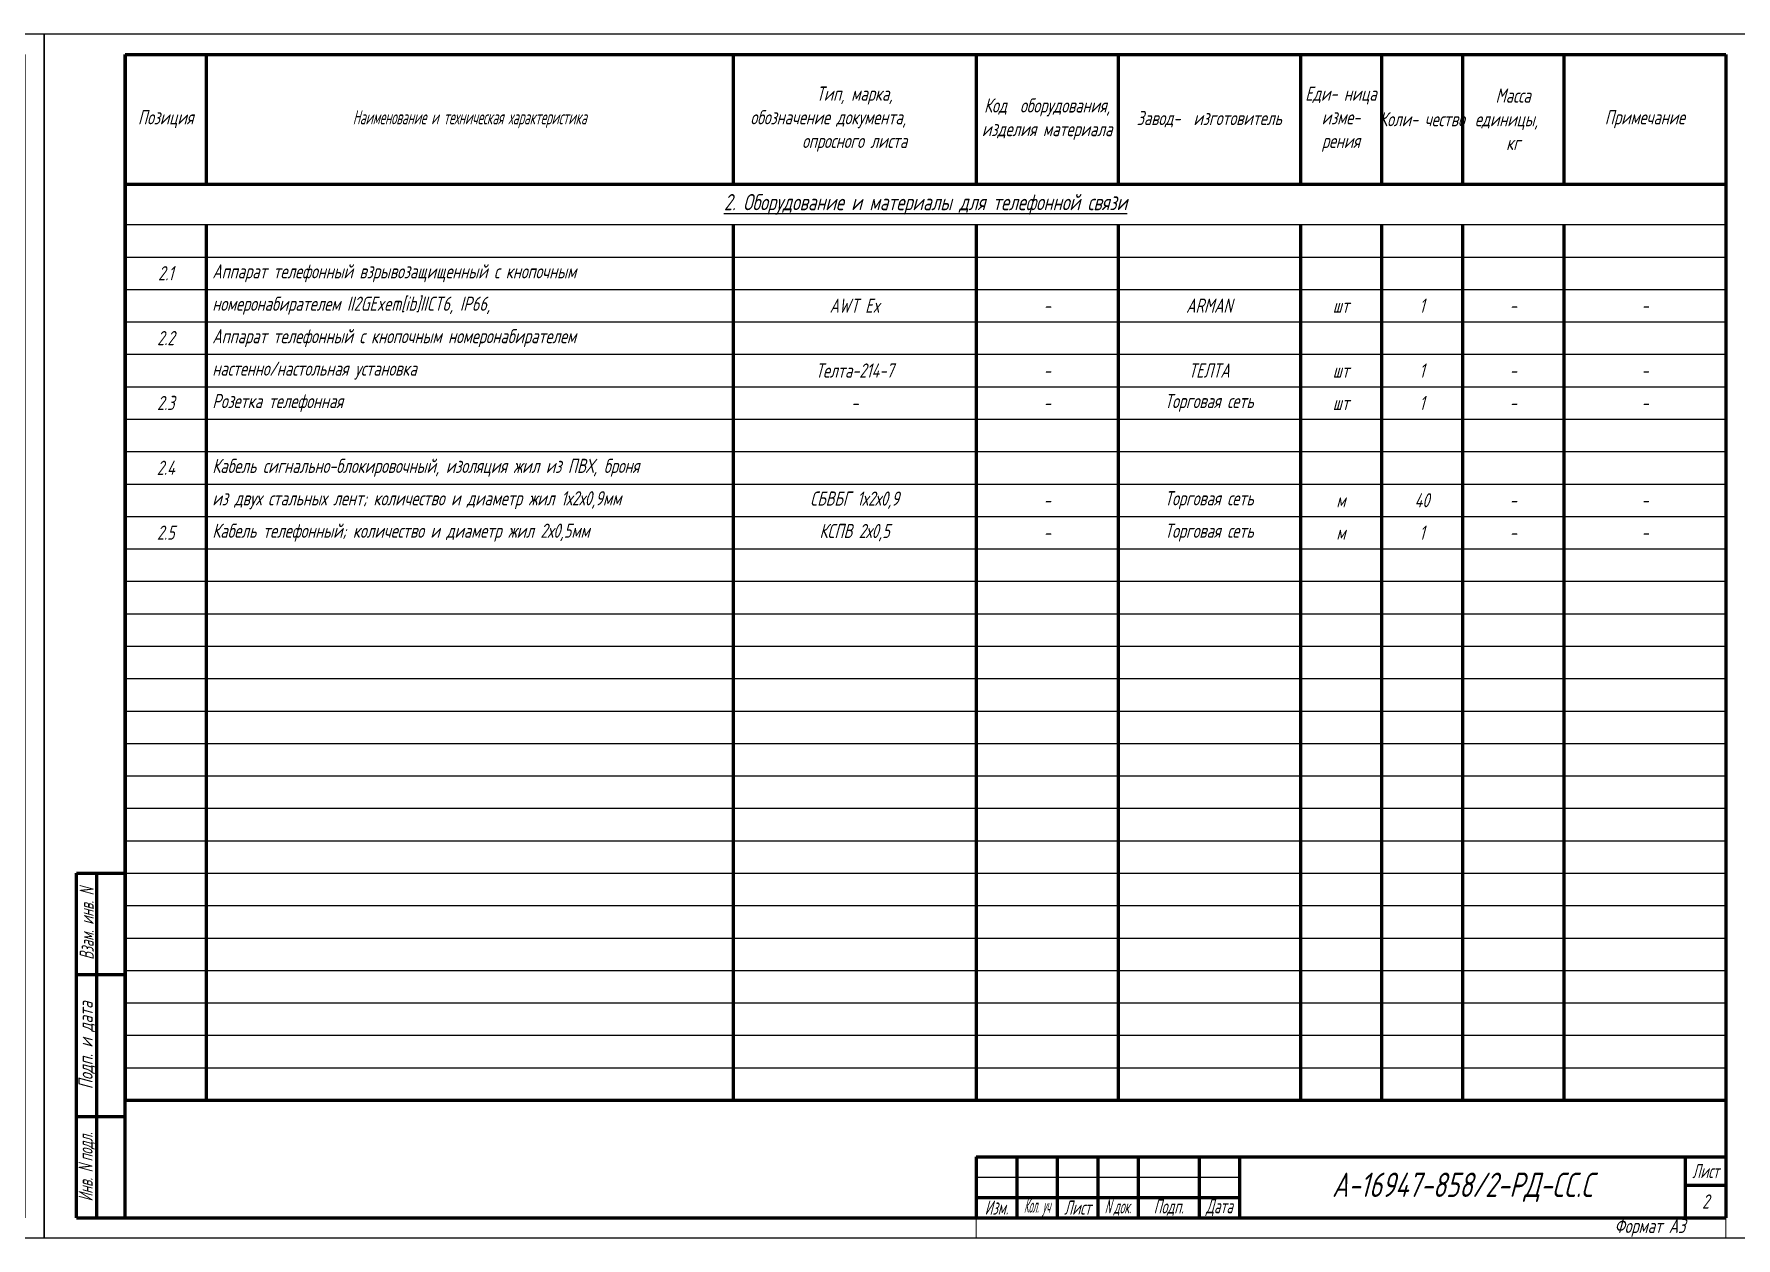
# Model space of a CAD drawing. Header units: millimetres. Extents: x 1036 to 3400, y 1190 to 1841.
# Drawn here: x 1453.7 to 1873.7, y 1216.9 to 1513.9 of the extents above; entities that cross this region are included whole.
import ezdxf

# ---------------------------------------------------------------- set-up
doc = ezdxf.new("R2010")
doc.units = ezdxf.units.MM
doc.layers.get('Defpoints').update_dxf_attribs({"color": 33})
for name, color, linetype, lineweight in [('Рамка толстая', 7, 'Continuous', 60), ('Рамка тонкая', 5, 'Continuous', 25), ('Спецификация', 9, 'Continuous', 25), ('Штампы', 252, 'Continuous', 25)]:
    doc.layers.add(name, color=color, linetype=linetype, lineweight=lineweight)
doc.styles.add('Simplex', font='simplex.shx', dxfattribs={"width": 0.7, "oblique": 15})

# ---------------------------------------------------------------- blocks, each defined once
blk = doc.blocks.new('A$C64336E77')
at = {"layer": 'Рамка толстая'}
for p, q in [((20, 5), (20, 292)), ((20, 292), (415, 292)), ((415, 292), (415, 5)), ((20, 5), (415, 5))]:
    blk.add_line(p, q, dxfattribs=at)
at = {"layer": 'Рамка тонкая'}
for p, q in [((0, 297), (0, 0)), ((420, 297), (0, 297)), ((420, 0), (420, 297)), ((0, 0), (420, 0))]:
    blk.add_line(p, q, dxfattribs=at)
blk = doc.blocks.new('*T39')
at = {"layer": 'Штампы', "color": 0, "linetype": 'ByBlock', "lineweight": 60, "transparency": 16777216}
for p, q in [((0, 0), (0, 85)), ((0, 85), (12, 85)), ((5, 0), (5, 85)), ((12, 0), (12, 85)), ((0, 60), (12, 60)), ((0, 25), (12, 25)), ((0, 0), (12, 0))]:
    blk.add_line(p, q, dxfattribs=at)
at = {"layer": 'Штампы', "color": 2, "transparency": 16777216, "char_height": 3.5, "attachment_point": 5, "rotation": 90, "style": 'Simplex'}
for s, insert, width in [('{\\W0.6;Взам. инв. \\Q15;N}', (2.5, 72.5), 25), ('Подп. и дата', (2.5, 42.5), 35), ('{\\W0.6;Инв. \\Q15;N\\fArial|b0|i0|c0|p34;\\Q15; \\Fsimplex|c204;подл.}', (2.5, 12.5), 25)]:
    blk.add_mtext(s, dxfattribs=dict(at, insert=insert, width=width))
blk = doc.blocks.new('*T40')
at = {"layer": 'Defpoints', "color": 8, "linetype": 'ByBlock', "lineweight": 0, "transparency": 16777216}
for p, q in [((0, -15), (0, -20)), ((185, -15), (185, -20)), ((0, -20), (185, -20))]:
    blk.add_line(p, q, dxfattribs=at)
at = {"layer": 'Штампы', "color": 0, "linetype": 'ByBlock', "lineweight": 60, "transparency": 16777216}
for p, q in [((0, 0), (185, 0)), ((0, 0), (0, -15)), ((10, 0), (10, -15)), ((20, 0), (20, -15)), ((30, 0), (30, -15)), ((40, 0), (40, -15)), ((55, 0), (55, -15)), ((65, 0), (65, -15)), ((175, 0), (175, -15)), ((185, 0), (185, -15)), ((175, -7), (185, -7)), ((0, -10), (65, -10)), ((0, -15), (185, -15))]:
    blk.add_line(p, q, dxfattribs=at)
at = {"layer": 'Штампы', "color": 5, "linetype": 'ByBlock', "lineweight": 25, "transparency": 16777216}
blk.add_line((0, -5), (65, -5), dxfattribs=at)
at = {"layer": 'Штампы', "color": 2, "transparency": 16777216, "style": 'Simplex'}
for s, insert, char_height, width, attachment_point in [('А-16947-858/2-РД-СС.С', (120, -7.5), 6, 110, 5), ('{\\W0.6;Лист}', (180, -3.5), 3.5, 10, 5), ('{\\W0.6;Изм.}', (5, -12.5), 3.5, 10, 5), ('{\\W0.4;Кол. уч}', (15, -12.5), 3.5, 10, 5), ('{\\W0.6;Лист}', (25, -12.5), 3.5, 10, 5), ('{\\Q15;\\W0.5;N\\fArial|b0|i0|c0|p34;\\Q15; \\Fsimplex|c204;док.}', (35, -12.5), 3.5, 10, 5), ('{\\W0.6;Подп.}', (47.5, -12.5), 3.5, 15, 5), ('{\\W0.6;Дата}', (60, -12.5), 3.5, 10, 5), ('2', (180, -11), 3.5, 10, 5), ('Формат А3', (175, -17.5), 3.5, 165, 6)]:
    blk.add_mtext(s, dxfattribs=dict(at, insert=insert, char_height=char_height, width=width, attachment_point=attachment_point))
blk = doc.blocks.new('*T43')
at = {"layer": 'Спецификация', "color": 0, "linetype": 'ByBlock', "lineweight": 60, "transparency": 16777216}
for p, q in [((0, 0), (395, 0)), ((0, 0), (0, -258)), ((20, 0), (20, -32)), ((150, 0), (150, -32)), ((210, 0), (210, -32)), ((245, 0), (245, -32)), ((290, 0), (290, -32)), ((310, 0), (310, -32)), ((330, 0), (330, -32)), ((355, 0), (355, -32)), ((395, 0), (395, -258)), ((0, -32), (395, -32)), ((20, -42), (20, -258)), ((150, -42), (150, -258)), ((210, -42), (210, -258)), ((245, -42), (245, -258)), ((290, -42), (290, -258)), ((310, -42), (310, -258)), ((330, -42), (330, -258)), ((355, -42), (355, -258)), ((0, -258), (395, -258))]:
    blk.add_line(p, q, dxfattribs=at)
at = {"layer": 'Спецификация', "color": 5, "linetype": 'ByBlock', "lineweight": -2, "transparency": 16777216}
for p, q in [((0, -42), (395, -42)), ((0, -50), (395, -50)), ((0, -58), (395, -58)), ((0, -66), (395, -66)), ((0, -74), (395, -74)), ((0, -82), (395, -82)), ((0, -90), (395, -90)), ((0, -98), (395, -98)), ((0, -106), (395, -106)), ((0, -114), (395, -114)), ((0, -122), (395, -122)), ((0, -130), (395, -130)), ((0, -138), (395, -138)), ((0, -146), (395, -146)), ((0, -154), (395, -154)), ((0, -162), (395, -162)), ((0, -170), (395, -170)), ((0, -178), (395, -178)), ((0, -186), (395, -186)), ((0, -194), (395, -194)), ((0, -202), (395, -202)), ((0, -210), (395, -210)), ((0, -218), (395, -218)), ((0, -226), (395, -226)), ((0, -234), (395, -234)), ((0, -242), (395, -242)), ((0, -250), (395, -250))]:
    blk.add_line(p, q, dxfattribs=at)
at = {"layer": 'Спецификация', "color": 2, "transparency": 16777216, "style": 'Simplex'}
for s, insert, char_height, width, attachment_point in [('Тип, марка,\\Pобозначение документа,         опросного листа', (180, -16), 3.5, 60, 5), ('{\\C2;Еди- ница изме- рения}', (300, -16), 3.5, 20, 5), ('Код  оборудования, изделия материала', (227.5, -16), 3.5, 35, 5), ('Масса единицы,   кг', (342.5, -16), 3.5, 25, 5), ('{\\C2;Позиция}', (10, -16), 3.5, 20, 5), ('{\\Fgost|c204;\\Q15;\\C2;Наименование и техническая характеристика}', (85, -16), 3.5, 130, 5), ('Завод-  изготовитель', (267.5, -16), 3.5, 45, 5), ('{\\C2;Коли- чество}', (320, -16), 3.5, 20, 5), ('{\\C2;Примечание}', (375, -16), 3.5, 40, 5), ('{\\L2. Оборудование и материалы для телефонной связи}', (197.5, -37), 4, 395, 5), ('2.1', (10, -54), 3.5, 20, 5), ('Аппарат телефонный взрывозащищенный с кнопочным', (21.5, -54), 3.5, 127, 4), ('номеронабирателем II2GExem[ib]IICT6, IP66, ', (21.5, -62), 3.5, 127, 4), ('AWT Ex', (180, -62), 3.5, 60, 5), ('-', (227.5, -62), 3.5, 35, 5), ('ARMAN', (267.5, -62), 3.5, 45, 5), ('шт', (300, -62), 3.5, 20, 5), ('1', (320, -62), 3.5, 20, 5), ('-', (342.5, -62), 3.5, 25, 5), ('-', (375, -62), 3.5, 40, 5), ('2.2', (10, -70), 3.5, 20, 5), ('Аппарат телефонный с кнопочным номеронабирателем', (21.5, -70), 3.5, 127, 4), ('настенно/настольная установка', (21.5, -78), 3.5, 127, 4), ('Телта-214-7', (180, -78), 3.5, 60, 5), ('-', (227.5, -78), 3.5, 35, 5), ('ТЕЛТА', (267.5, -78), 3.5, 45, 5), ('шт', (300, -78), 3.5, 20, 5), ('1', (320, -78), 3.5, 20, 5), ('-', (342.5, -78), 3.5, 25, 5), ('-', (375, -78), 3.5, 40, 5), ('Розетка телефонная', (21.5, -86), 3.5, 127, 4), ('Торговая сеть', (267.5, -86), 3.5, 45, 5), ('2.3', (10, -86), 3.5, 20, 5), ('-', (180, -86), 3.5, 60, 5), ('-', (227.5, -86), 3.5, 35, 5), ('шт', (300, -86), 3.5, 20, 5), ('1', (320, -86), 3.5, 20, 5), ('-', (342.5, -86), 3.5, 25, 5), ('-', (375, -86), 3.5, 40, 5), ('2.4', (10, -102), 3.5, 20, 5), ('Кабель сигнально-блокировочный, изоляция жил из ПВХ, броня ', (21.5, -102), 3.5, 127, 4), ('из двух стальных лент; количество и диаметр жил 1х2х0,9мм', (21.5, -110), 3.5, 127, 4), ('СБВБГ 1х2х0,9', (180, -110), 3.5, 60, 5), ('Торговая сеть', (267.5, -110), 3.5, 45, 5), ('40', (320, -110), 3.5, 20, 5), ('-', (227.5, -110), 3.5, 35, 5), ('м', (300, -110), 3.5, 20, 5), ('-', (342.5, -110), 3.5, 25, 5), ('-', (375, -110), 3.5, 40, 5), ('2.5', (10, -118), 3.5, 20, 5), ('Кабель телефонный; количество и диаметр жил 2х0,5мм', (21.5, -118), 3.5, 127, 4), ('КСПВ 2х0,5', (180, -118), 3.5, 60, 5), ('Торговая сеть', (267.5, -118), 3.5, 45, 5), ('м', (300, -118), 3.5, 20, 5), ('1', (320, -118), 3.5, 20, 5), ('-', (227.5, -118), 3.5, 35, 5), ('-', (342.5, -118), 3.5, 25, 5), ('-', (375, -118), 3.5, 40, 5)]:
    blk.add_mtext(s, dxfattribs=dict(at, insert=insert, char_height=char_height, width=width, attachment_point=attachment_point))

msp = doc.modelspace()

# ---------------------------------------------------------------- block references
for name, p in [('A$C64336E77', (1036.22, 1216.91)), ('A$C64336E77', (1456.22, 1216.91)), ('*T43', (1476.22, 1508.91)), ('*T39', (1464.22, 1221.91)), ('*T40', (1686.22, 1236.91))]:
    msp.add_blockref(name, p)

doc.saveas('drawing.dxf')
